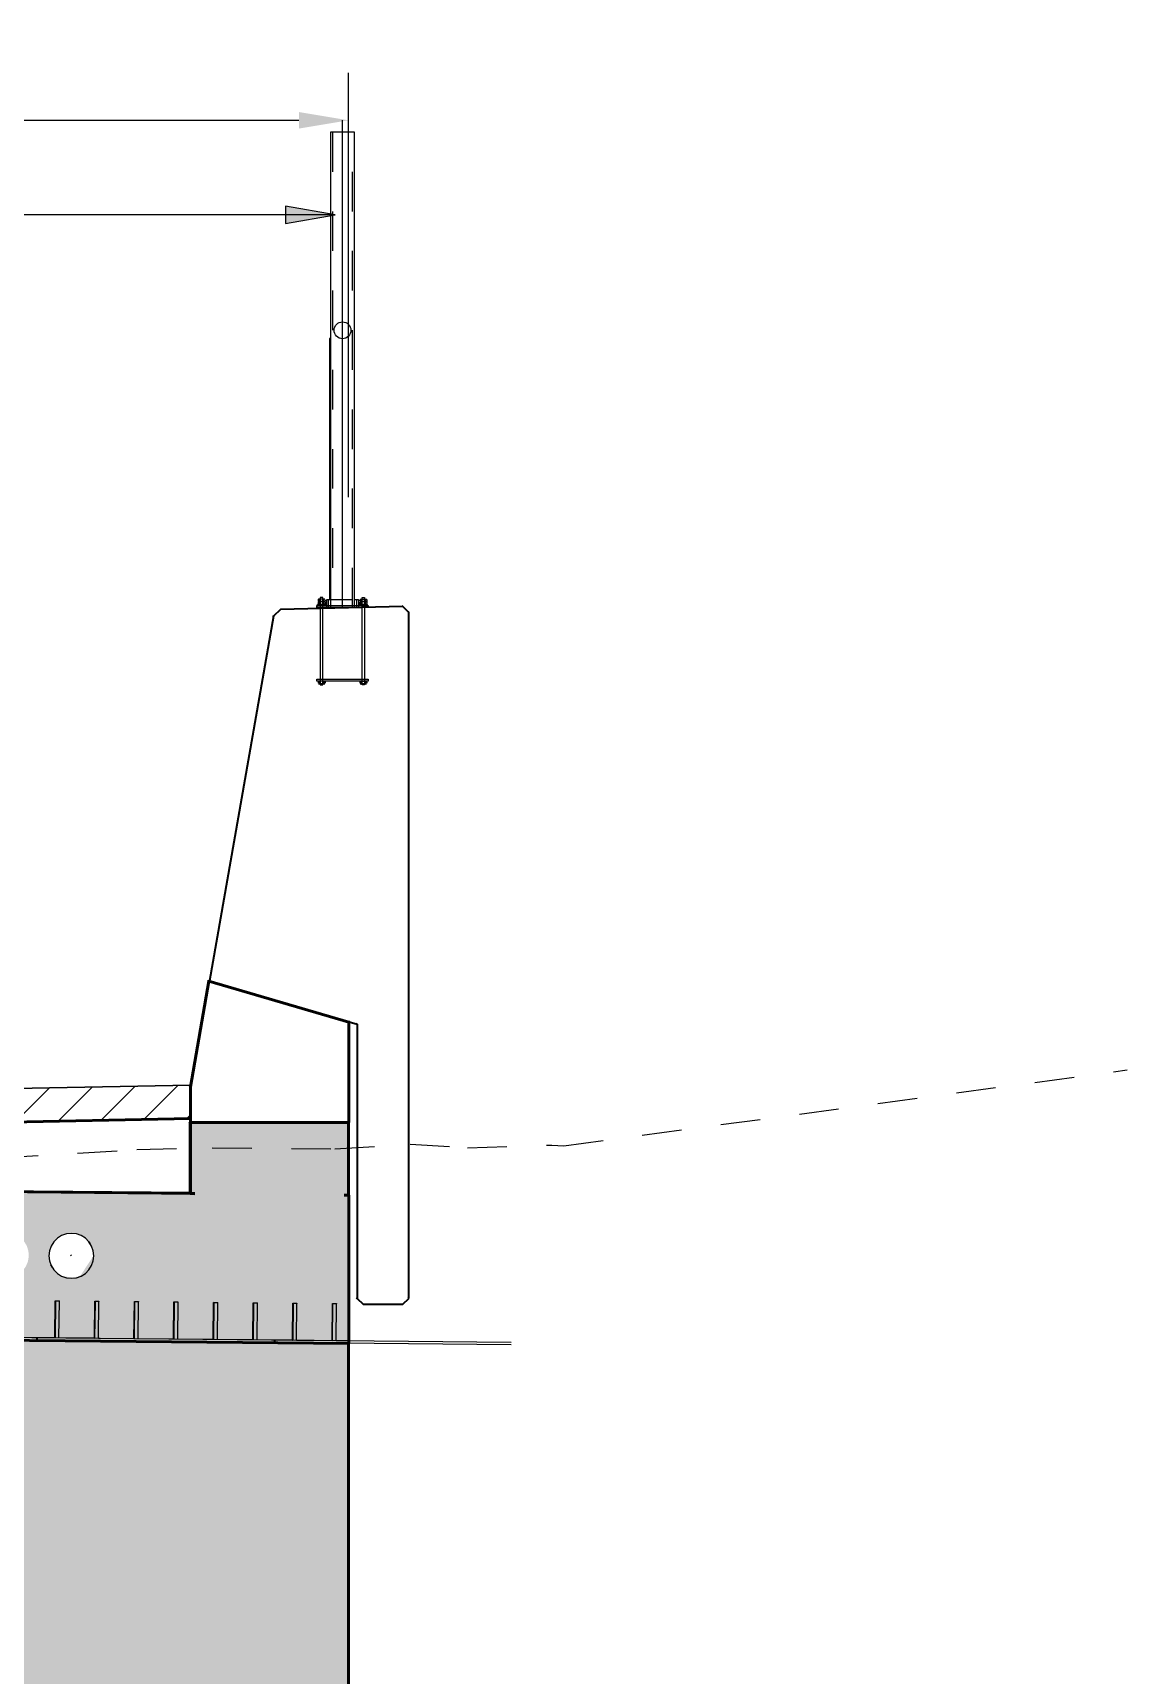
# Model space of a CAD drawing. Header units: metres. Extents: x -1693 to -1567, y 3 to 23.
# Drawn here: x -1612.94 to -1610.177, y 18.136 to 22.283 of the extents above; entities that cross this region are included whole.
import ezdxf

# ---------------------------------------------------------------- set-up
doc = ezdxf.new("R2010")
doc.units = ezdxf.units.M
doc.linetypes.add('JacobsDash', pattern=[0.0045, 0.003, -0.0015])
doc.layers.get('Defpoints').update_dxf_attribs({"color": 41})
for name, color, linetype, lineweight in [('BRIDGE-ABUTMENT-CONC', 7, 'Continuous', 50), ('D-BDGE', 7, 'Continuous', 13), ('D-BDGE-FLOOR', 7, 'Continuous', 50), ('D-BDGE-FLOOR-HID', 7, 'JacobsDash', 18), ('D-BDGE-FLOOR-PAT', 7, 'Continuous', 50), ('D-BDGE-GEN-MOD', 7, 'Continuous', 35), ('D-BDGE-LINE', 7, 'Continuous', 9), ('D-ENHA-TEXT', 7, 'Continuous', 9), ('D-ENHA-TEXT-DIMS', 7, 'Continuous', 9)]:
    doc.layers.add(name, color=color, linetype=linetype, lineweight=lineweight)
for name, color, linetype, lineweight, true_color in [('BRIDGE-FRAMING-LINE-18-HID', 7, 'Continuous', 13, 0x8c8cc6), ('Center line', 7, 'Continuous', 9, 0xff8080), ('D-BDGE-Conduits', 1, 'Continuous', 9, 0xff0000), ('D-BDGE-FRAMING', 7, 'Continuous', 13, 0x8c8cc6)]:
    doc.layers.add(name, color=color, linetype=linetype, lineweight=lineweight, true_color=true_color)
doc.styles.add('Arial Narrow', font='ARIALN.TTF', dxfattribs={"height": 0.125})
doc.dimstyles.new('Dimension_Standard_O__mm_', dxfattribs={"dimscale": 0.3048, "dimtxt": 0.127929, "dimasz": 0.410105, "dimexe": 0.393701, "dimexo": 0.246063, "dimgap": 0.246063, "dimtad": 1, "dimdec": 0, "dimlfac": 1000, "dimzin": 0, "dimdsep": 46, "dimtxsty": 'Arial Narrow', "dimsah": 1, "dimcen": 0.09, "dimaunit": 1, "dimadec": 4, "dimazin": 0, "dimtfac": 1, "dimtdec": 4, "dimtix": 1, "dimtmove": 0, "dimatfit": 3, "dimfxl": 1, "dimtvp": 1, "dimtfill": 1, "dimtolj": 1, "dimtzin": 0, "dimlwd": 18, "dimlwe": 18, "dimarcsym": 2})
pattern_1 = [(89.892, (-1657.903, 17.058), (0.00052184753, -0.02024101962), [0.01853, -0.20387]), (271.472, (-1657.903, 17.058), (-0.000103006, 0.242637425), [0.00169, -0.01856]), (90.024, (-1657.903, 17.056), (0.00041684126, 0.22240019412), [0.02022, -0.22242]), (89.876, (-1657.903, 17.123), (0.00077445093, -0.0533918011), [0.02619, -0.28805]), (90.015, (-1657.903, 17.118), (0.00067773475, 0.3142301882), [0.03064, -0.33699]), (270.83, (-1657.903, 17.123), (0.000678181, 0.314232794), [0.00445, -0.04895]), (89.665, (-1657.903, 17.106), (0.0004306532, -0.1298747379), [0.00867, -0.09537]), (270.191, (-1657.903, 17.106), (0.00018020534, 0.2339219005), [0.01082, -0.11905]), (89.957, (-1657.903, 17.096), (0.00060808099, 0.10403957294), [0.01949, -0.21443]), (89.832, (-1657.903, 17.058), (4.855486e-06, 0.107380447366), [0.00102, -0.12702, 0.00102, -0.13055, -0.1301]), (89.832, (-1657.903, 17.058), (4.855486e-06, 0.107380447366), [-0.25961, 0.00102, -0.12908]), (89.022, (-1657.903, 17.058), (0.0001915712, 0.127225264), [0.00022, -0.01587, 0.00022, -0.02661, -0.01063]), (89.022, (-1657.903, 17.058), (0.0001915712, 0.127225264), [-0.04291, 0.00022, -0.01041]), (270.202, (-1657.903, 17.058), (0.000385663823, -0.007278685555), [0.0009, -0.04243, 0.0009, -0.13429, -0.17939]), (270.202, (-1657.903, 17.058), (0.000385663823, -0.007278685555), [-0.17852, 0.0009, -0.17849]), (270.141, (-1657.903, 17.058), (0.00042053565, 0.03229113268), [0.00113, -0.0697, 0.00113, -0.11176, -0.16018]), (270.141, (-1657.903, 17.058), (0.00042053565, 0.03229113268), [-0.18372, 0.00113, -0.15905])]

# ---------------------------------------------------------------- blocks, each defined once
blk = doc.blocks.new('08_ADC_Barrier_Precast_T2D_MBP-02-A - MBP-02-A-7332805-DRG-2871022 - SECTION 3')
at = {"layer": 'D-BDGE-GEN-MOD'}
blk.add_line((-1655.952, 19.6263), (-1655.9507, 19.6245), dxfattribs=at)
blk = doc.blocks.new('Floors 3 - Floors 3-5446905-DRG-2871022 - SECTION 3')
at = {"layer": 'D-BDGE-FLOOR-PAT', "lineweight": 9, "true_color": 0x808080}
h = blk.add_hatch(dxfattribs=at)
h.set_pattern_fill('FP_10', color=8, style=0, pattern_type=2)
h.set_pattern_definition(pattern_1)
h.paths.add_polyline_path([(-1657.9029, 19.3721), (-1657.9029, 19.3737), (-1657.9041, 19.3737), (-1657.9029, 19.3721)])
h = blk.add_hatch(dxfattribs=at)
h.set_pattern_fill('FP_10', color=8, style=0, pattern_type=2)
h.set_pattern_definition(pattern_1)
h.paths.add_polyline_path([(-1657.9029, 19.3721), (-1657.9029, 19.3737), (-1657.9041, 19.3737), (-1657.9029, 19.3721)])
h = blk.add_hatch(dxfattribs=at)
h.set_pattern_fill('FP_6', color=8, style=0, pattern_type=2)
h.set_pattern_definition([(50, (-1672.869, 17.058), (0.2313721, -0.020238), [0.02419, -0.26613]), (355, (-1672.869, 17.058), (-0.0447625, 0.2426446), [0.01935, -0.2129]), (100.451, (-1672.849, 17.056), (0.1866137, 0.2224002), [0.02056, -0.22617]), (46.184, (-1672.869, 17.123), (0.344272, -0.0533906), [0.03629, -0.39919]), (96.636, (-1672.84, 17.118), (0.3014963, 0.3142366), [0.03084, -0.33926]), (351.184, (-1672.869, 17.123), (0.301502, 0.314234), [0.02903, -0.31935]), (21, (-1672.836, 17.106), (0.192551, -0.129872), [0.02419, -0.26613]), (326, (-1672.836, 17.106), (0.0784863, 0.233923), [0.01935, -0.2129]), (71.451, (-1672.82, 17.096), (0.2710378, 0.1040435), [0.02056, -0.22617]), (37.5, (-1672.869, 17.058), (0.0039173, 0.10738557), [0.00168, -0.20865, 0.00168, -0.21445, -0.21371]), (37.5, (-1672.869, 17.058), (0.0039173, 0.10738557), [-0.42645, 0.00168, -0.21203]), (7.5, (-1672.869, 17.058), (0.0848598, 0.12722485), [0.00168, -0.12155, 0.00168, -0.20381, -0.08145]), (7.5, (-1672.869, 17.058), (0.0848598, 0.12722485), [-0.32871, 0.00168, -0.07978]), (327.5, (-1672.941, 17.058), (0.1722007, -0.00727228), [0.00168, -0.07897, 0.00168, -0.24994, -0.33387]), (327.5, (-1672.941, 17.058), (0.1722007, -0.00727228), [-0.33226, 0.00168, -0.33219]), (317.5, (-1672.973, 17.058), (0.1881195, 0.0322922), [0.00168, -0.10316, 0.00168, -0.16542, -0.2371]), (317.5, (-1672.973, 17.058), (0.1881195, 0.0322922), [-0.27193, 0.00168, -0.23542])])
h.paths.add_polyline_path([(-1655.9518, 19.3527), (-1655.9518, 19.3541), (-1657.9029, 19.3731), (-1657.9029, 19.3721), (-1655.9535, 19.3527)])
at = {"layer": 'D-BDGE-FLOOR'}
for p, q in [((-1655.9518, 19.5413), (-1657.9029, 19.5023)), ((-1655.9533, 19.5432), (-1655.9518, 19.5413)), ((-1655.9518, 19.3527), (-1655.9518, 19.5413)), ((-1657.9029, 19.5023), (-1657.9029, 19.3721)), ((-1657.9029, 19.3721), (-1655.9518, 19.3527))]:
    blk.add_line(p, q, dxfattribs=at)
at = {"layer": 'D-BDGE-FLOOR', "color": 8, "true_color": 0x6f6f6f}
blk.add_line((-1657.9029, 19.5024), (-1657.9043, 19.5042), dxfattribs=at)
at = {"layer": 'D-BDGE-FLOOR', "color": 251, "true_color": 0x545454}
blk.add_line((-1657.9041, 19.3737), (-1657.9036, 19.3731), dxfattribs=at)
at = {"layer": 'D-BDGE-FLOOR', "color": 250, "true_color": 0x303030}
for p, q in [((-1657.9036, 19.3731), (-1657.9029, 19.3721)), ((-1655.9533, 19.3546), (-1655.9518, 19.3527))]:
    blk.add_line(p, q, dxfattribs=at)
at = {"layer": 'D-BDGE-FLOOR-HID'}
blk.add_line((-1657.9043, 19.374), (-1657.9041, 19.3737), dxfattribs=at)
blk = doc.blocks.new('07_STR_DPS_PermadecPanel - 07_STR_DPS_PermadecPanel-V93-DRG-2871022 - SECTION 3')
at = {"layer": 'BRIDGE-FRAMING-LINE-18-HID', "color": 7, "linetype": 'JacobsDash'}
for p, q in [((-1656.894, 18.9943), (-1656.8931, 19.0873)), ((-1656.8931, 19.0873), (-1656.8831, 19.0872)), ((-1656.8931, 19.0873), (-1656.8925, 19.0866)), ((-1656.8831, 19.0872), (-1656.8825, 19.0865)), ((-1656.794, 18.9933), (-1656.7931, 19.0863)), ((-1656.7931, 19.0863), (-1656.7831, 19.0862)), ((-1656.7931, 19.0863), (-1656.7925, 19.0856)), ((-1656.7831, 19.0862), (-1656.7825, 19.0855)), ((-1656.694, 18.9923), (-1656.6931, 19.0853)), ((-1656.6931, 19.0853), (-1656.6831, 19.0852)), ((-1656.6931, 19.0853), (-1656.6925, 19.0846)), ((-1656.6831, 19.0852), (-1656.6825, 19.0845)), ((-1656.594, 18.9913), (-1656.5931, 19.0843)), ((-1656.5931, 19.0843), (-1656.5831, 19.0842)), ((-1656.5931, 19.0843), (-1656.5925, 19.0836)), ((-1656.5831, 19.0842), (-1656.5825, 19.0835)), ((-1656.494, 18.9903), (-1656.4931, 19.0833)), ((-1656.4931, 19.0833), (-1656.4831, 19.0832)), ((-1656.4931, 19.0833), (-1656.4925, 19.0826)), ((-1656.4831, 19.0832), (-1656.4825, 19.0825)), ((-1656.394, 18.9893), (-1656.3931, 19.0823)), ((-1656.3931, 19.0823), (-1656.3831, 19.0822)), ((-1656.3931, 19.0823), (-1656.3925, 19.0816)), ((-1656.3831, 19.0822), (-1656.3825, 19.0815)), ((-1656.9391, 18.9887), (-1656.939, 18.9947)), ((-1656.939, 18.9947), (-1656.894, 18.9943)), ((-1656.939, 18.9947), (-1656.9384, 18.994)), ((-1656.894, 18.9943), (-1656.8934, 18.9936)), ((-1656.8834, 18.9942), (-1656.794, 18.9933)), ((-1656.794, 18.9933), (-1656.7934, 18.9926)), ((-1656.7834, 18.9932), (-1656.694, 18.9923)), ((-1656.694, 18.9923), (-1656.6935, 18.9916)), ((-1656.6834, 18.9922), (-1656.594, 18.9913)), ((-1656.594, 18.9913), (-1656.5935, 18.9906)), ((-1656.9385, 18.988), (-1656.9391, 18.9887)), ((-1656.5834, 18.9912), (-1656.494, 18.9903)), ((-1656.494, 18.9903), (-1656.4935, 18.9896)), ((-1656.4835, 18.9902), (-1656.394, 18.9893)), ((-1656.394, 18.9893), (-1656.3935, 18.9886)), ((-1656.3835, 18.9892), (-1656.339, 18.9887)), ((-1656.339, 18.9887), (-1656.3385, 18.988))]:
    blk.add_line(p, q, dxfattribs=at)
at = {"layer": 'D-BDGE-FRAMING', "color": 7}
for p, q in [((-1656.8925, 19.0866), (-1656.8934, 18.9936)), ((-1656.8825, 19.0865), (-1656.8925, 19.0866)), ((-1656.8834, 18.9935), (-1656.8825, 19.0865)), ((-1656.7925, 19.0856), (-1656.7934, 18.9926)), ((-1656.7825, 19.0855), (-1656.7925, 19.0856)), ((-1656.7834, 18.9925), (-1656.7825, 19.0855)), ((-1656.6925, 19.0846), (-1656.6935, 18.9916)), ((-1656.6825, 19.0845), (-1656.6925, 19.0846)), ((-1656.6835, 18.9915), (-1656.6825, 19.0845)), ((-1656.5925, 19.0836), (-1656.5935, 18.9906)), ((-1656.5825, 19.0835), (-1656.5925, 19.0836)), ((-1656.5835, 18.9905), (-1656.5825, 19.0835)), ((-1656.4925, 19.0826), (-1656.4935, 18.9896)), ((-1656.4825, 19.0825), (-1656.4925, 19.0826)), ((-1656.4835, 18.9895), (-1656.4825, 19.0825)), ((-1656.3925, 19.0816), (-1656.3935, 18.9886)), ((-1656.3825, 19.0815), (-1656.3925, 19.0816)), ((-1656.3835, 18.9885), (-1656.3825, 19.0815)), ((-1656.9384, 18.994), (-1656.9385, 18.988)), ((-1656.8934, 18.9936), (-1656.9384, 18.994)), ((-1656.7934, 18.9926), (-1656.8834, 18.9935)), ((-1656.6935, 18.9916), (-1656.7834, 18.9925)), ((-1656.5935, 18.9906), (-1656.6835, 18.9915)), ((-1656.9385, 18.988), (-1656.3385, 18.982)), ((-1656.4935, 18.9896), (-1656.5835, 18.9905)), ((-1656.3935, 18.9886), (-1656.4835, 18.9895)), ((-1656.3385, 18.988), (-1656.3835, 18.9885)), ((-1656.3385, 18.982), (-1656.3385, 18.988))]:
    blk.add_line(p, q, dxfattribs=at)
blk = doc.blocks.new('07_STR_DPS_PermadecPanel - 07_STR_DPS_PermadecPanel-V94-DRG-2871022 - SECTION 3')
at = {"layer": 'BRIDGE-FRAMING-LINE-18-HID', "color": 7, "linetype": 'JacobsDash'}
for p, q in [((-1656.294, 18.9883), (-1656.2931, 19.0813)), ((-1656.2931, 19.0813), (-1656.2831, 19.0812)), ((-1656.2931, 19.0813), (-1656.2925, 19.0806)), ((-1656.2831, 19.0812), (-1656.2825, 19.0805)), ((-1656.194, 18.9873), (-1656.1931, 19.0803)), ((-1656.1931, 19.0803), (-1656.1831, 19.0802)), ((-1656.1931, 19.0803), (-1656.1925, 19.0796)), ((-1656.1831, 19.0802), (-1656.1825, 19.0795)), ((-1656.0941, 18.9863), (-1656.0931, 19.0793)), ((-1656.0931, 19.0793), (-1656.0831, 19.0792)), ((-1656.0931, 19.0793), (-1656.0925, 19.0786)), ((-1656.0831, 19.0792), (-1656.0825, 19.0785)), ((-1655.9941, 18.9853), (-1655.9931, 19.0783)), ((-1655.9931, 19.0783), (-1655.9831, 19.0782)), ((-1655.9931, 19.0783), (-1655.9926, 19.0776)), ((-1655.9831, 19.0782), (-1655.9826, 19.0775)), ((-1655.8941, 18.9843), (-1655.8931, 19.0773)), ((-1655.8931, 19.0773), (-1655.8831, 19.0772)), ((-1655.8931, 19.0773), (-1655.8926, 19.0766)), ((-1655.8831, 19.0772), (-1655.8826, 19.0765)), ((-1655.7941, 18.9833), (-1655.7931, 19.0763)), ((-1655.7931, 19.0763), (-1655.7831, 19.0762)), ((-1655.7931, 19.0763), (-1655.7926, 19.0756)), ((-1655.7831, 19.0762), (-1655.7826, 19.0755)), ((-1656.3391, 18.9827), (-1656.339, 18.9887)), ((-1656.3385, 18.982), (-1656.3391, 18.9827)), ((-1656.339, 18.9887), (-1656.294, 18.9883)), ((-1656.339, 18.9887), (-1656.3385, 18.988)), ((-1656.294, 18.9883), (-1656.2935, 18.9876)), ((-1656.2835, 18.9882), (-1656.194, 18.9873)), ((-1656.194, 18.9873), (-1656.1935, 18.9866)), ((-1656.1835, 18.9872), (-1656.0941, 18.9863)), ((-1656.0941, 18.9863), (-1656.0935, 18.9856)), ((-1656.0835, 18.9862), (-1655.9941, 18.9853)), ((-1655.9941, 18.9853), (-1655.9935, 18.9846)), ((-1655.9835, 18.9852), (-1655.8941, 18.9843)), ((-1655.8941, 18.9843), (-1655.8935, 18.9836)), ((-1655.8835, 18.9842), (-1655.7941, 18.9833)), ((-1655.7941, 18.9833), (-1655.7935, 18.9826)), ((-1655.7835, 18.9832), (-1655.7391, 18.9828)), ((-1655.7391, 18.9828), (-1655.7385, 18.982))]:
    blk.add_line(p, q, dxfattribs=at)
at = {"layer": 'D-BDGE-FRAMING', "color": 7}
for p, q in [((-1656.2925, 19.0806), (-1656.2935, 18.9876)), ((-1656.2825, 19.0805), (-1656.2925, 19.0806)), ((-1656.2835, 18.9875), (-1656.2825, 19.0805)), ((-1656.1925, 19.0796), (-1656.1935, 18.9866)), ((-1656.1825, 19.0795), (-1656.1925, 19.0796)), ((-1656.1835, 18.9865), (-1656.1825, 19.0795)), ((-1656.0925, 19.0786), (-1656.0935, 18.9856)), ((-1656.0825, 19.0785), (-1656.0925, 19.0786)), ((-1656.0835, 18.9855), (-1656.0825, 19.0785)), ((-1655.9926, 19.0776), (-1655.9935, 18.9846)), ((-1655.9826, 19.0775), (-1655.9926, 19.0776)), ((-1655.9835, 18.9845), (-1655.9826, 19.0775)), ((-1655.8926, 19.0766), (-1655.8935, 18.9836)), ((-1655.8826, 19.0765), (-1655.8926, 19.0766)), ((-1655.8835, 18.9835), (-1655.8826, 19.0765)), ((-1655.7926, 19.0756), (-1655.7935, 18.9826)), ((-1655.7826, 19.0755), (-1655.7926, 19.0756)), ((-1655.7835, 18.9825), (-1655.7826, 19.0755)), ((-1656.2935, 18.9876), (-1656.3385, 18.988)), ((-1656.3385, 18.988), (-1656.3385, 18.982)), ((-1656.3385, 18.982), (-1655.7386, 18.976)), ((-1656.1935, 18.9866), (-1656.2835, 18.9875)), ((-1656.0935, 18.9856), (-1656.1835, 18.9865)), ((-1655.9935, 18.9846), (-1656.0835, 18.9855)), ((-1655.8935, 18.9836), (-1655.9835, 18.9845)), ((-1655.7935, 18.9826), (-1655.8835, 18.9835)), ((-1655.7385, 18.982), (-1655.7835, 18.9825)), ((-1655.7386, 18.976), (-1655.7385, 18.982))]:
    blk.add_line(p, q, dxfattribs=at)
blk = doc.blocks.new('DIMBLOCK23-DRG-2871022 - SECTION 3')
at = {"layer": 'D-ENHA-TEXT-DIMS', "color": 0, "lineweight": 18, "transparency": 16777216}
for p, q in [((-1634.5328, 21.1063), (-1634.5328, 22.1818)), ((-1612.1431, 21.1105), (-1612.1431, 22.1818)), ((-1634.4078, 22.0618), (-1612.2681, 22.0618))]:
    blk.add_line(p, q, dxfattribs=at)
at = {"layer": 'D-ENHA-TEXT-DIMS', "color": 0, "transparency": 16777216}
for points in [[(-1634.4078, 22.0826), (-1634.4078, 22.041), (-1634.5328, 22.0618)], [(-1612.2681, 22.0826), (-1612.2681, 22.041), (-1612.1431, 22.0618)]]:
    blk.add_solid(points, dxfattribs=at)
at = {"layer": 'Defpoints', "color": 0, "transparency": 16777216}
for p in [(-1612.1431, 22.0618), (-1634.5328, 21.0313), (-1612.1431, 21.0355)]:
    blk.add_point(p, dxfattribs=at)
at = {"layer": 'D-ENHA-TEXT-DIMS', "color": 0, "lineweight": 18, "transparency": 16777216, "char_height": 0.125, "width": 2.402626, "attachment_point": 5, "style": 'Arial Narrow', "bg_fill": 3, "box_fill_scale": 1.1, "bg_fill_color": 256, "bg_fill_true_color": 13158600, "bg_fill_transparency": 0}
for s, insert in [('\\A1;22390', (-1623.3379, 22.2006)), ('\\A1;CONSTRUCTION IN STAGE B', (-1623.3379, 21.9221))]:
    blk.add_mtext(s, dxfattribs=dict(at, insert=insert))

msp = doc.modelspace()

# ---------------------------------------------------------------- hatches: boundary and pattern name
at = {"layer": 'BRIDGE-ABUTMENT-CONC', "true_color": 0xc0c0c0}
msp.add_hatch(color=9, dxfattribs=at).paths.add_polyline_path([(-1612.1431, 17.777), (-1612.143, 18.9733), (-1620.753, 19.0598), (-1624.078, 19.0932), (-1624.078, 17.8969), (-1616.1381, 17.8171), (-1616.1381, 17.8178), (-1615.9058, 18.0455), (-1615.0057, 18.0365), (-1614.778, 17.8035), (-1612.3435, 17.779)])
at = {"layer": 'D-BDGE-FLOOR', "true_color": 0xc0c0c0}
for points in [[(-1612.7852, 19.192), (-1612.7868, 19.2077), (-1612.7905, 19.219), (-1612.792, 19.2215), (-1612.7879, 19.2084), (-1612.7862, 19.1935)], [(-1612.8383, 19.1373), (-1612.8247, 19.14), (-1612.8122, 19.1459), (-1612.8013, 19.1547), (-1612.7929, 19.1658), (-1612.7874, 19.1785), (-1612.7852, 19.192), (-1612.7868, 19.1946), (-1612.819, 19.146), (-1612.8264, 19.1426), (-1612.84, 19.1399), (-1612.8431, 19.1401), (-1612.8648, 19.1438), (-1612.8672, 19.1445), (-1612.8706, 19.1465), (-1612.8791, 19.1515), (-1612.8889, 19.1611), (-1612.8873, 19.1586), (-1612.8774, 19.1489), (-1612.8643, 19.1416), (-1612.8503, 19.1379), (-1612.8383, 19.1373)]]:
    msp.add_hatch(color=9, dxfattribs=at).paths.add_polyline_path(points)
at = {"layer": 'D-BDGE-FLOOR-PAT', "true_color": 0xc0c0c0}
h = msp.add_hatch(color=9, dxfattribs=at)
h.paths.add_polyline_path([(-1612.1426, 18.9733), (-1612.143, 19.3483), (-1612.1538, 19.3483), (-1612.1538, 19.3159), (-1612.5309, 19.3159), (-1612.5309, 19.3522), (-1620.6624, 19.4339), (-1624.0742, 19.4682), (-1634.5328, 19.3642), (-1634.5328, 18.9892), (-1624.0471, 19.093), (-1612.143, 18.9733)])
h.paths.add_polyline_path([(-1612.8383, 19.1373), (-1612.8522, 19.138), (-1612.8655, 19.1419), (-1612.8774, 19.1489), (-1612.8874, 19.1586), (-1612.8947, 19.1704), (-1612.899, 19.1835), (-1612.9, 19.1974), (-1612.8977, 19.211), (-1612.8922, 19.2237), (-1612.8838, 19.2348), (-1612.873, 19.2435), (-1612.8604, 19.2493), (-1612.8468, 19.252), (-1612.833, 19.2514), (-1612.8197, 19.2474), (-1612.8077, 19.2404), (-1612.7978, 19.2307), (-1612.7905, 19.219), (-1612.7862, 19.2058), (-1612.7851, 19.192), (-1612.7875, 19.1783), (-1612.793, 19.1656), (-1612.8014, 19.1546), (-1612.8122, 19.1459), (-1612.8247, 19.14), (-1612.835, 19.138)])
h.paths.add_polyline_path([(-1613.0033, 19.1389), (-1613.0172, 19.1395), (-1613.0305, 19.1435), (-1613.0424, 19.1505), (-1613.0524, 19.1602), (-1613.0604, 19.174), (-1613.064, 19.1851), (-1613.065, 19.1989), (-1613.0627, 19.2126), (-1613.0572, 19.2253), (-1613.0488, 19.2363), (-1613.038, 19.245), (-1613.0243, 19.2511), (-1613.0118, 19.2536), (-1612.998, 19.2529), (-1612.9847, 19.249), (-1612.9727, 19.242), (-1612.9628, 19.2323), (-1612.9555, 19.2205), (-1612.9512, 19.2074), (-1612.9501, 19.1935), (-1612.9525, 19.1799), (-1612.958, 19.1672), (-1612.9664, 19.1561), (-1612.9772, 19.1474), (-1612.9897, 19.1416), (-1613, 19.1395)])
h.paths.add_polyline_path([(-1613.1683, 19.1405), (-1613.1822, 19.1411), (-1613.1955, 19.145), (-1613.2074, 19.1521), (-1613.2174, 19.1617), (-1613.2249, 19.174), (-1613.229, 19.1867), (-1613.23, 19.2005), (-1613.2277, 19.2142), (-1613.2222, 19.2269), (-1613.2138, 19.2379), (-1613.203, 19.2466), (-1613.1904, 19.2525), (-1613.1768, 19.2551), (-1613.163, 19.2545), (-1613.1497, 19.2505), (-1613.1377, 19.2435), (-1613.1278, 19.2339), (-1613.1205, 19.2221), (-1613.1162, 19.2089), (-1613.1151, 19.1951), (-1613.1175, 19.1814), (-1613.123, 19.1687), (-1613.1314, 19.1577), (-1613.1422, 19.149), (-1613.1547, 19.1431)])
h.paths.add_polyline_path([(-1613.4983, 19.1405), (-1613.5122, 19.1411), (-1613.5255, 19.145), (-1613.5374, 19.1521), (-1613.5474, 19.1617), (-1613.5549, 19.174), (-1613.559, 19.1867), (-1613.56, 19.2005), (-1613.5577, 19.2142), (-1613.5522, 19.2269), (-1613.5438, 19.2379), (-1613.533, 19.2466), (-1613.5204, 19.2525), (-1613.5068, 19.2551), (-1613.493, 19.2545), (-1613.4797, 19.2505), (-1613.4677, 19.2435), (-1613.4578, 19.2339), (-1613.4505, 19.2221), (-1613.4462, 19.2089), (-1613.4451, 19.1951), (-1613.4475, 19.1814), (-1613.453, 19.1687), (-1613.4614, 19.1577), (-1613.4722, 19.149), (-1613.4847, 19.1431), (-1613.495, 19.1411)])
h.paths.add_polyline_path([(-1613.6633, 19.142), (-1613.6772, 19.1427), (-1613.6905, 19.1466), (-1613.7024, 19.1536), (-1613.7124, 19.1633), (-1613.7197, 19.1751), (-1613.724, 19.1882), (-1613.725, 19.2021), (-1613.7227, 19.2157), (-1613.7172, 19.2284), (-1613.7088, 19.2395), (-1613.698, 19.2482), (-1613.6854, 19.254), (-1613.6718, 19.2567), (-1613.658, 19.2561), (-1613.6447, 19.2521), (-1613.6327, 19.2451), (-1613.6228, 19.2354), (-1613.6155, 19.2237), (-1613.6112, 19.2105), (-1613.6101, 19.1967), (-1613.6125, 19.183), (-1613.618, 19.1703), (-1613.6264, 19.1593), (-1613.6372, 19.1506), (-1613.6497, 19.1447), (-1613.66, 19.1427)])
h.paths.add_polyline_path([(-1613.3333, 19.142), (-1613.3488, 19.1431), (-1613.3605, 19.1466), (-1613.3724, 19.1536), (-1613.3824, 19.1633), (-1613.3897, 19.1751), (-1613.394, 19.1882), (-1613.395, 19.2021), (-1613.3927, 19.2157), (-1613.3872, 19.2284), (-1613.3788, 19.2395), (-1613.368, 19.2482), (-1613.3554, 19.254), (-1613.3418, 19.2567), (-1613.328, 19.2561), (-1613.3147, 19.2521), (-1613.3027, 19.2451), (-1613.2928, 19.2354), (-1613.2855, 19.2237), (-1613.2812, 19.2105), (-1613.2801, 19.1967), (-1613.2825, 19.183), (-1613.288, 19.1703), (-1613.2964, 19.1593), (-1613.3072, 19.1506), (-1613.3197, 19.1447), (-1613.3329, 19.1421)])
h = msp.add_hatch(color=9, dxfattribs=at)
h.paths.add_polyline_path([(-1612.1426, 19.3483), (-1612.1436, 19.3495), (-1612.1538, 19.3495), (-1612.1538, 19.3484), (-1612.143, 19.3483)])
h.paths.add_polyline_path([(-1612.5424, 19.3523), (-1612.5424, 19.3527), (-1612.5449, 19.3523)])
h.paths.add_polyline_path([(-1612.5309, 19.3522), (-1612.5309, 19.3533), (-1612.5424, 19.3534), (-1612.5424, 19.3523)])
at = {"layer": 'D-BDGE-LINE'}
h = msp.add_hatch(dxfattribs=at)
h.set_pattern_fill('FP_14', color=256, style=0, pattern_type=2)
h.set_pattern_definition([(45, (-1629.459535, 17.058), (-0.053033, 0.053033), [])])
h.paths.add_polyline_path([(-1614.4932, 19.5042), (-1612.5439, 19.5432), (-1612.5421, 19.5414), (-1612.5424, 19.6257), (-1614.4932, 19.5873), (-1614.4932, 19.5239)])
at = {"layer": 'D-BDGE-LINE', "true_color": 0xc0c0c0}
for points in [[(-1612.143, 19.3495), (-1612.143, 19.5313), (-1612.5424, 19.5313), (-1612.5424, 19.3541), (-1612.5309, 19.354), (-1612.5309, 19.3909), (-1612.1538, 19.3909), (-1612.1538, 19.3503), (-1612.1442, 19.3502), (-1612.1436, 19.3495)], [(-1612.2756, 19.3159), (-1612.1538, 19.3159), (-1612.1538, 19.3909), (-1612.5309, 19.3909), (-1612.5309, 19.3159), (-1612.2887, 19.3159)]]:
    msp.add_hatch(color=9, dxfattribs=at).paths.add_polyline_path(points)
h = msp.add_hatch(color=9, dxfattribs=at)
h.paths.add_polyline_path([(-1612.1436, 19.3495), (-1612.1442, 19.3502), (-1612.1538, 19.3503), (-1612.1538, 19.3496)])
h.paths.add_polyline_path([(-1612.5309, 19.3533), (-1612.5309, 19.354), (-1612.5424, 19.3541), (-1612.5424, 19.3534)])
at = {"layer": 'D-ENHA-TEXT'}
msp.add_hatch(color=256, dxfattribs=at).paths.add_polyline_path([(-1612.1769, 21.8231), (-1612.3019, 21.8451), (-1612.3019, 21.801)])

# ---------------------------------------------------------------- linework, layer by layer
at = {"layer": 'BRIDGE-ABUTMENT-CONC'}
msp.add_line((-1612.143, 18.9735), (-1612.1431, 17.777), dxfattribs=at)
at = {"layer": 'BRIDGE-FRAMING-LINE-18-HID', "color": 7, "linetype": 'JacobsDash', "lineweight": 18}
for p, q in [((-1612.5423, 19.5313), (-1612.5423, 19.5314)), ((-1612.1442, 18.9771), (-1612.143, 18.9771))]:
    msp.add_line(p, q, dxfattribs=at)
at = {"layer": 'BRIDGE-FRAMING-LINE-18-HID', "color": 7, "linetype": 'JacobsDash'}
for p, q in [((-1612.2846, 18.9823), (-1612.2837, 19.0753)), ((-1612.2837, 19.0753), (-1612.2737, 19.0752)), ((-1612.2837, 19.0753), (-1612.2831, 19.0746)), ((-1612.2737, 19.0752), (-1612.2731, 19.0745)), ((-1612.1846, 18.9813), (-1612.1837, 19.0743)), ((-1612.1837, 19.0743), (-1612.1737, 19.0742)), ((-1612.1837, 19.0743), (-1612.1831, 19.0736)), ((-1612.1737, 19.0742), (-1612.1731, 19.0735)), ((-1612.3297, 18.9768), (-1612.3296, 18.9828)), ((-1612.3291, 18.976), (-1612.3297, 18.9768)), ((-1612.3296, 18.9828), (-1612.2846, 18.9823)), ((-1612.3296, 18.9828), (-1612.329, 18.982)), ((-1612.2846, 18.9823), (-1612.284, 18.9816)), ((-1612.274, 18.9822), (-1612.1846, 18.9813)), ((-1612.1846, 18.9813), (-1612.184, 18.9806)), ((-1612.174, 18.9812), (-1612.1434, 18.9809)), ((-1612.1428, 18.9802), (-1612.1434, 18.9809))]:
    msp.add_line(p, q, dxfattribs=at)
at = {"layer": 'Center line'}
msp.add_line((-1612.8426, 19.1948), (-1612.8442, 19.1974), dxfattribs=at)
msp.add_line((-1612.8426, 19.1948), (-1612.8442, 19.1974), dxfattribs=at)
at = {"layer": 'D-BDGE', "color": 7, "lineweight": 9, "true_color": 0xffffff}
msp.add_line((-1612.1582, 20.8319), (-1612.1582, 22.0619), dxfattribs=at)
at = {"layer": 'D-BDGE'}
for p, q in [((-1612.1281, 22.0319), (-1612.1884, 22.0319)), ((-1612.2232, 20.8369), (-1612.0932, 20.8369)), ((-1612.0932, 20.8319), (-1612.2232, 20.8319)), ((-1612.1882, 20.8519), (-1612.1331, 20.8519)), ((-1612.1281, 20.8519), (-1612.1182, 20.8519)), ((-1612.1219, 20.8319), (-1612.1219, 20.8519)), ((-1612.1182, 20.8319), (-1612.1219, 20.8319)), ((-1612.1182, 20.8519), (-1612.1182, 20.8319)), ((-1612.1165, 20.8395), (-1612.0987, 20.8395)), ((-1612.1165, 20.8369), (-1612.1165, 20.8395)), ((-1612.1149, 20.8453), (-1612.1149, 20.8416)), ((-1612.1147, 20.8515), (-1612.1147, 20.8476)), ((-1612.0974, 20.8465), (-1612.1139, 20.8465)), ((-1612.1137, 20.8526), (-1612.098, 20.8526)), ((-1612.1137, 20.8465), (-1612.098, 20.8465)), ((-1612.1113, 20.8395), (-1612.1113, 20.8516)), ((-1612.1011, 20.8395), (-1612.1113, 20.8395)), ((-1612.1113, 20.8395), (-1612.095, 20.8395)), ((-1612.1103, 20.8526), (-1612.1023, 20.8526)), ((-1612.1103, 20.8465), (-1612.1023, 20.8465)), ((-1612.1103, 20.8465), (-1612.1023, 20.8465)), ((-1612.1088, 20.8569), (-1612.1023, 20.8569)), ((-1612.0998, 20.8395), (-1612.0998, 20.8516)), ((-1612.0965, 20.8507), (-1612.0965, 20.8475)), ((-1612.0965, 20.8475), (-1612.0965, 20.8416)), ((-1612.095, 20.8369), (-1612.095, 20.8395)), ((-1612.0932, 20.8369), (-1612.0932, 20.8319))]:
    msp.add_line(p, q, dxfattribs=at)
at = {"layer": 'D-BDGE', "lineweight": 9}
for p, q in [((-1612.1884, 22.0319), (-1612.1884, 20.8319)), ((-1612.1281, 20.8319), (-1612.1281, 22.0319)), ((-1612.1884, 21.511), (-1612.1914, 21.511)), ((-1612.1914, 21.511), (-1612.1914, 20.8523)), ((-1612.2232, 20.8319), (-1612.2232, 20.8369)), ((-1612.2232, 20.8369), (-1612.2232, 20.8319)), ((-1612.2052, 20.8395), (-1612.2215, 20.8395)), ((-1612.2215, 20.8369), (-1612.2215, 20.8395)), ((-1612.22, 20.8507), (-1612.22, 20.8475)), ((-1612.22, 20.8453), (-1612.22, 20.8416)), ((-1612.219, 20.8465), (-1612.2029, 20.8465)), ((-1612.2028, 20.8526), (-1612.2184, 20.8526)), ((-1612.2029, 20.8465), (-1612.2184, 20.8465)), ((-1612.2, 20.8395), (-1612.2178, 20.8395)), ((-1612.2167, 20.8395), (-1612.2167, 20.8516)), ((-1612.2154, 20.8395), (-1612.2052, 20.8395)), ((-1612.2142, 20.8569), (-1612.2142, 20.6369)), ((-1612.2077, 20.8569), (-1612.2142, 20.8569)), ((-1612.2062, 20.8526), (-1612.2142, 20.8526)), ((-1612.2062, 20.8465), (-1612.2142, 20.8465)), ((-1612.2062, 20.8465), (-1612.2142, 20.8465)), ((-1612.2077, 20.6369), (-1612.2077, 20.8569)), ((-1612.2052, 20.8395), (-1612.2052, 20.8516)), ((-1612.2017, 20.8515), (-1612.2017, 20.8476)), ((-1612.2016, 20.8452), (-1612.2016, 20.8416)), ((-1612.2, 20.8369), (-1612.2, 20.8395)), ((-1612.1982, 20.8519), (-1612.1882, 20.8519)), ((-1612.1982, 20.8319), (-1612.1982, 20.8519)), ((-1612.1946, 20.8319), (-1612.1982, 20.8319)), ((-1612.1946, 20.8519), (-1612.1946, 20.8319)), ((-1612.1914, 20.8523), (-1612.1884, 20.8523)), ((-1612.1088, 20.6369), (-1612.1088, 20.8569)), ((-1612.1023, 20.8569), (-1612.1023, 20.6369)), ((-1612.2232, 20.6504), (-1612.0932, 20.6504)), ((-1612.2232, 20.6454), (-1612.2232, 20.6504)), ((-1612.0932, 20.6504), (-1612.0932, 20.6454)), ((-1612.0932, 20.6454), (-1612.2232, 20.6454)), ((-1612.22, 20.6435), (-1612.22, 20.6404)), ((-1612.219, 20.6394), (-1612.2029, 20.6394)), ((-1612.2028, 20.6454), (-1612.2184, 20.6454)), ((-1612.2029, 20.6394), (-1612.2184, 20.6394)), ((-1612.2167, 20.6444), (-1612.2167, 20.6404)), ((-1612.2062, 20.6454), (-1612.2142, 20.6454)), ((-1612.2062, 20.6394), (-1612.2142, 20.6394)), ((-1612.2062, 20.6394), (-1612.2142, 20.6394)), ((-1612.2062, 20.6394), (-1612.2142, 20.6394)), ((-1612.2142, 20.6369), (-1612.2077, 20.6369)), ((-1612.2052, 20.6444), (-1612.2052, 20.6404)), ((-1612.2017, 20.6444), (-1612.2017, 20.6404)), ((-1612.1147, 20.6444), (-1612.1147, 20.6404)), ((-1612.1137, 20.6454), (-1612.098, 20.6454)), ((-1612.1136, 20.6394), (-1612.098, 20.6394)), ((-1612.0974, 20.6394), (-1612.1136, 20.6394)), ((-1612.1113, 20.6444), (-1612.1113, 20.6404)), ((-1612.1103, 20.6454), (-1612.1023, 20.6454)), ((-1612.1103, 20.6394), (-1612.1023, 20.6394)), ((-1612.1103, 20.6394), (-1612.1023, 20.6394)), ((-1612.1103, 20.6394), (-1612.1023, 20.6394)), ((-1612.1023, 20.6369), (-1612.1088, 20.6369)), ((-1612.0998, 20.6444), (-1612.0998, 20.6404)), ((-1612.0965, 20.6435), (-1612.0965, 20.6404)), ((-1624.0813, 19.0996), (-1611.7321, 18.9767)), ((-1624.0813, 19.0936), (-1611.7321, 18.9707))]:
    msp.add_line(p, q, dxfattribs=at)
at = {"layer": 'D-BDGE', "linetype": 'JacobsDash', "lineweight": 9}
for p, q in [((-1612.1834, 22.0319), (-1612.1834, 20.8319)), ((-1612.1331, 20.8319), (-1612.1331, 22.0319))]:
    msp.add_line(p, q, dxfattribs=at)
at = {"layer": 'D-BDGE', "color": 8, "linetype": 'JacobsDash', "lineweight": 18, "true_color": 0x808080}
for p, q in [((-1611.5996, 19.4726), (-1610.1775, 19.6642)), ((-1613.0266, 19.4423), (-1612.6772, 19.4631)), ((-1612.6772, 19.4631), (-1612.4873, 19.4675)), ((-1612.4873, 19.4675), (-1612.1773, 19.4646)), ((-1612.1773, 19.4646), (-1611.9877, 19.4771)), ((-1611.9877, 19.4771), (-1611.843, 19.4679)), ((-1611.843, 19.4679), (-1611.6296, 19.4745)), ((-1611.6296, 19.4745), (-1611.5996, 19.4726))]:
    msp.add_line(p, q, dxfattribs=at)
at = {"layer": 'D-BDGE', "color": 8, "lineweight": 25, "true_color": 0x808080}
msp.add_line((-1612.5421, 19.6257), (-1614.4932, 19.5878), dxfattribs=at)
at = {"layer": 'D-BDGE', "lineweight": 25}
for p, q in [((-1612.143, 19.5313), (-1612.5424, 19.5313)), ((-1612.5424, 19.5313), (-1612.5424, 19.3534)), ((-1612.143, 19.3495), (-1612.143, 19.5313)), ((-1612.5424, 19.3534), (-1612.5309, 19.3533)), ((-1612.1538, 19.3496), (-1612.143, 19.3495))]:
    msp.add_line(p, q, dxfattribs=at)
at = {"layer": 'D-BDGE'}
msp.add_circle((-1612.1582, 21.5317), 0.0212, dxfattribs=at)
at = {"layer": 'D-BDGE', "lineweight": 9}
for centre, radius, start, end in [((-1612.2184, 20.851), 0.00158, 90, 192.2194), ((-1612.2184, 20.845), 0.00158, 90, 192.2194), ((-1612.2178, 20.8416), 0.00212, 180, 270), ((-1612.2037, 20.8416), 0.00212, 270, 0), ((-1612.2029, 20.8452), 0.00132, 0, 90), ((-1612.2184, 20.6439), 0.00158, 90, 192.2194), ((-1612.2157, 20.6404), 0.001, 180, 280.1413), ((-1612.1008, 20.6404), 0.001, 259.8587, 0), ((-1612.098, 20.6439), 0.00158, 347.7806, 90)]:
    msp.add_arc(centre, radius, start, end, dxfattribs=at)
at = {"layer": 'D-BDGE'}
for centre, radius, start, end in [((-1612.1128, 20.8416), 0.00212, 180, 270), ((-1612.0987, 20.8416), 0.00212, 270, 360), ((-1612.098, 20.851), 0.00158, 347.7806, 90), ((-1612.098, 20.845), 0.00158, 347.7806, 90)]:
    msp.add_arc(centre, radius, start, end, dxfattribs=at)
at = {"layer": 'D-BDGE-Conduits', "color": 32, "true_color": 0xcc6600}
for p, q in [((-1612.7943, 19.2247), (-1612.7985, 19.2314)), ((-1612.895, 19.1717), (-1612.8908, 19.165))]:
    msp.add_line(p, q, dxfattribs=at)
at = {"layer": 'D-BDGE-Conduits', "color": 32, "true_color": 0xcc6600, "flags": 128}
for points in [[(-1612.8426, 19.2516), (-1612.8552, 19.2501), (-1612.8672, 19.2459), (-1612.8779, 19.2392), (-1612.8869, 19.2302), (-1612.8937, 19.2195), (-1612.8979, 19.2075), (-1612.8993, 19.1948)], [(-1612.7859, 19.1948), (-1612.7873, 19.2075), (-1612.7915, 19.2195), (-1612.7982, 19.2302), (-1612.8072, 19.2392), (-1612.818, 19.2459), (-1612.83, 19.2501), (-1612.8426, 19.2516)], [(-1612.8993, 19.1948), (-1612.8979, 19.1822), (-1612.8937, 19.1702), (-1612.8869, 19.1595), (-1612.8779, 19.1505), (-1612.8672, 19.1437), (-1612.8552, 19.1395), (-1612.8426, 19.1381)], [(-1612.8426, 19.1381), (-1612.83, 19.1395), (-1612.818, 19.1437), (-1612.8072, 19.1505), (-1612.7982, 19.1595), (-1612.7915, 19.1702), (-1612.7873, 19.1822), (-1612.7859, 19.1948)]]:
    msp.add_lwpolyline(points, dxfattribs=at)
at = {"layer": 'D-BDGE-FLOOR', "color": 250, "true_color": 0x303030}
msp.add_line((-1612.543, 19.5312), (-1612.5446, 19.5331), dxfattribs=at)
at = {"layer": 'D-BDGE-FLOOR'}
for p, q in [((-1612.543, 19.5312), (-1612.543, 19.3518)), ((-1612.143, 19.5312), (-1612.543, 19.5312)), ((-1612.1446, 19.5331), (-1612.143, 19.5312)), ((-1612.143, 19.3478), (-1612.143, 19.5312)), ((-1612.5309, 19.3522), (-1613.8407, 19.3652)), ((-1612.543, 19.3518), (-1612.5309, 19.3517)), ((-1612.1426, 19.3483), (-1612.1538, 19.3484)), ((-1612.1538, 19.3479), (-1612.143, 19.3478)), ((-1612.1442, 19.3502), (-1612.1426, 19.3483)), ((-1612.1426, 18.9733), (-1612.1426, 19.3483)), ((-1613.8407, 18.9902), (-1612.1426, 18.9733))]:
    msp.add_line(p, q, dxfattribs=at)
at = {"layer": 'D-BDGE-FLOOR-HID'}
for p, q in [((-1612.5446, 19.3537), (-1612.543, 19.3518)), ((-1612.1446, 19.3497), (-1612.143, 19.3478))]:
    msp.add_line(p, q, dxfattribs=at)
at = {"layer": 'D-BDGE-FRAMING', "color": 7, "lineweight": 50}
for p, q in [((-1612.4953, 19.8887), (-1612.5423, 19.6218)), ((-1612.4967, 19.8906), (-1612.4953, 19.8887)), ((-1612.1423, 19.7846), (-1612.4953, 19.8887)), ((-1612.1437, 19.7865), (-1612.1423, 19.7846)), ((-1612.1423, 19.5313), (-1612.1423, 19.7846)), ((-1612.5437, 19.6237), (-1612.5423, 19.6218)), ((-1612.5423, 19.6218), (-1612.5423, 19.5313)), ((-1612.5423, 19.5313), (-1612.1423, 19.5313)), ((-1612.1437, 19.5332), (-1612.1423, 19.5313))]:
    msp.add_line(p, q, dxfattribs=at)
at = {"layer": 'D-BDGE-FRAMING', "color": 250, "lineweight": 50, "true_color": 0x303030}
msp.add_line((-1612.5424, 19.5315), (-1612.5437, 19.5332), dxfattribs=at)
at = {"layer": 'D-BDGE-FRAMING', "color": 7}
for p, q in [((-1612.2831, 19.0746), (-1612.284, 18.9816)), ((-1612.2731, 19.0745), (-1612.2831, 19.0746)), ((-1612.274, 18.9815), (-1612.2731, 19.0745)), ((-1612.1831, 19.0736), (-1612.184, 18.9806)), ((-1612.1731, 19.0735), (-1612.1831, 19.0736)), ((-1612.174, 18.9805), (-1612.1731, 19.0735)), ((-1612.329, 18.982), (-1612.3291, 18.976)), ((-1612.3291, 18.976), (-1612.1428, 18.9742)), ((-1612.284, 18.9816), (-1612.329, 18.982)), ((-1612.184, 18.9806), (-1612.274, 18.9815)), ((-1612.1428, 18.9802), (-1612.174, 18.9805)), ((-1612.1428, 18.9742), (-1612.1428, 18.9802))]:
    msp.add_line(p, q, dxfattribs=at)
at = {"layer": 'D-BDGE-GEN-MOD'}
for p, q in [((-1612.3151, 20.8267), (-1612.3322, 20.8096)), ((-1612.3164, 20.8285), (-1612.3151, 20.8267)), ((-1612.0062, 20.8345), (-1612.3151, 20.8267)), ((-1612.0062, 20.8345), (-1612.0075, 20.8363)), ((-1611.9912, 20.8195), (-1612.0062, 20.8345)), ((-1611.9925, 20.8213), (-1611.9912, 20.8195)), ((-1611.9912, 19.0875), (-1611.9912, 20.8195)), ((-1612.3322, 20.8096), (-1612.4942, 19.8895)), ((-1612.3322, 20.8096), (-1612.3335, 20.8114)), ((-1612.4942, 19.8895), (-1612.4955, 19.8913)), ((-1612.4942, 19.8895), (-1612.1212, 19.7795)), ((-1612.1212, 19.7795), (-1612.1225, 19.7813)), ((-1612.1212, 19.7795), (-1612.1212, 19.0875)), ((-1612.1225, 19.0893), (-1612.1212, 19.0875)), ((-1612.1212, 19.0875), (-1612.1062, 19.0725)), ((-1612.1062, 19.0725), (-1612.1075, 19.0743)), ((-1612.0075, 19.0743), (-1612.0062, 19.0725)), ((-1612.0062, 19.0725), (-1611.9912, 19.0875)), ((-1611.9912, 19.0875), (-1611.9925, 19.0893)), ((-1612.1062, 19.0725), (-1612.0062, 19.0725))]:
    msp.add_line(p, q, dxfattribs=at)

# ---------------------------------------------------------------- block references
at = {"layer": 'BRIDGE-FRAMING-LINE-18-HID', "color": 7, "linetype": 'JacobsDash'}
for name in ['07_STR_DPS_PermadecPanel - 07_STR_DPS_PermadecPanel-V93-DRG-2871022 - SECTION 3', '07_STR_DPS_PermadecPanel - 07_STR_DPS_PermadecPanel-V94-DRG-2871022 - SECTION 3']:
    msp.add_blockref(name, (43.4095, 0), dxfattribs=at)
at = {"layer": 'D-BDGE-FLOOR-HID'}
msp.add_blockref('Floors 3 - Floors 3-5446905-DRG-2871022 - SECTION 3', (43.4095, 0), dxfattribs=at)
at = {"layer": 'D-BDGE-GEN-MOD'}
msp.add_blockref('08_ADC_Barrier_Precast_T2D_MBP-02-A - MBP-02-A-7332805-DRG-2871022 - SECTION 3', (43.4095, 0), dxfattribs=at)

# ---------------------------------------------------------------- next in the draw order: dimensions: what is measured, and where the dimension line sits
at = {"layer": 'D-ENHA-TEXT-DIMS', "lineweight": 18}
dim = msp.add_linear_dim(base=(-1612.1431, 22.0618), p1=(-1634.5328, 21.0313), p2=(-1612.1431, 21.0355), text='<>\\XCONSTRUCTION IN STAGE B', dimstyle='Dimension_Standard_O__mm_', override={"dimpost": '<>', "dimfxl": 22.389689}, dxfattribs=at)
dim.commit()
dim.dimension.update_dxf_attribs({"geometry": 'DIMBLOCK23-DRG-2871022 - SECTION 3', "text_midpoint": (-1623.3379, 22.0618)})

# ---------------------------------------------------------------- next in the draw order: linework, layer by layer
at = {"layer": 'D-ENHA-TEXT'}
for p, q in [((-1612.1769, 21.8231), (-1614.0183, 21.8231)), ((-1612.1769, 21.8231), (-1612.3019, 21.8451)), ((-1612.3019, 21.8451), (-1612.3019, 21.801)), ((-1612.3019, 21.801), (-1612.1769, 21.8231))]:
    msp.add_line(p, q, dxfattribs=at)

doc.saveas('drawing.dxf')
